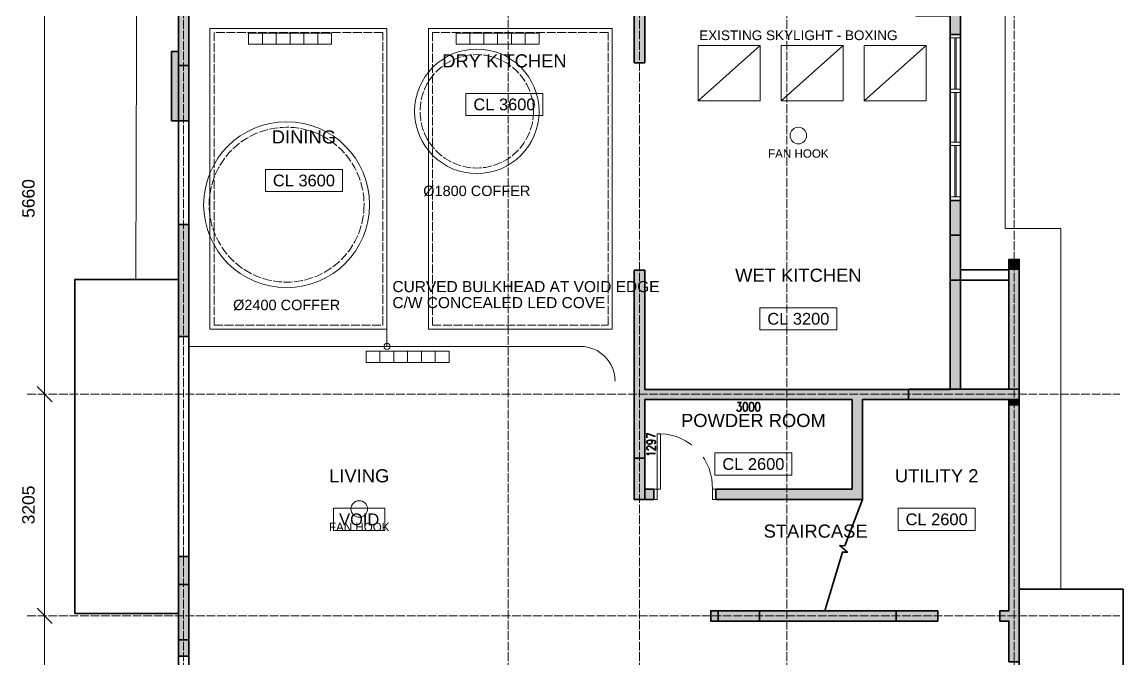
# Model space of a CAD drawing. Header units: millimetres. Extents: x 5 to 415, y 5 to 292.
# Drawn here: x 92.7 to 251.9, y 101.3 to 193.4 of the extents above; entities that cross this region are included whole.
import ezdxf
from ezdxf.enums import TextEntityAlignment as Align

# ---------------------------------------------------------------- set-up
doc = ezdxf.new("R2010")
doc.units = ezdxf.units.MM
doc.linetypes.add('DASHED', pattern=[1.524, 1.27, -0.254])
for name, color, linetype, lineweight in [('A-DOOR', 7, 'CONTINUOUS', 18), ('A-GRID', 8, 'DASHED', 13), ('A-WALL', 250, 'CONTINUOUS', 35), ('A-WALL-FILL', 250, 'CONTINUOUS', 0), ('A-WIND', 7, 'CONTINUOUS', 13), ('I-CEIL', 7, 'CONTINUOUS', 18), ('I-CEIL-COVE', 1, 'DASHED', 18), ('I-DIM', 5, 'CONTINUOUS', 13), ('I-NOTE', 1, 'CONTINUOUS', 13), ('I-ROOM', 7, 'CONTINUOUS', 13)]:
    doc.layers.add(name, color=color, linetype=linetype, lineweight=lineweight)
doc.styles.get("Standard").update_dxf_attribs({"font": 'arial.ttf'})

msp = doc.modelspace()

# ---------------------------------------------------------------- hatches: boundary and pattern name
at = {"layer": 'A-WALL-FILL', "true_color": 0x4d4d4d}
h = msp.add_hatch(color=7, dxfattribs=at)
h.dxf.hatch_style = 1
h.paths.add_polyline_path([(116.85, 200.17), (115.35, 200.17), (116.85, 189.13), (116.85, 200.17)])
h = msp.add_hatch(color=7, dxfattribs=at)
h.dxf.hatch_style = 1
h.paths.add_polyline_path([(115.35, 200.17), (116.85, 189.13), (115.35, 189.13), (115.35, 200.17)])
h = msp.add_hatch(color=7, dxfattribs=at)
h.dxf.hatch_style = 1
h.paths.add_polyline_path([(182.78, 198.53), (181.28, 198.53), (182.78, 187.53), (182.78, 198.53)])
h = msp.add_hatch(color=7, dxfattribs=at)
h.dxf.hatch_style = 1
h.paths.add_polyline_path([(181.28, 198.53), (182.78, 187.53), (181.28, 187.53), (181.28, 198.53)])
h = msp.add_hatch(color=7, dxfattribs=at)
h.dxf.hatch_style = 1
h.paths.add_polyline_path([(228.47, 194.33), (226.97, 194.33), (228.47, 191.63), (228.47, 194.33)])
h = msp.add_hatch(color=7, dxfattribs=at)
h.dxf.hatch_style = 1
h.paths.add_polyline_path([(226.97, 194.33), (228.47, 191.63), (226.97, 191.63), (226.97, 194.33)])
h = msp.add_hatch(color=7, dxfattribs=at)
h.dxf.hatch_style = 1
h.paths.add_polyline_path([(115.35, 189.13), (114.35, 189.13), (115.35, 179.13), (115.35, 189.13)])
h = msp.add_hatch(color=7, dxfattribs=at)
h.dxf.hatch_style = 1
h.paths.add_polyline_path([(114.35, 189.13), (115.35, 179.13), (114.35, 179.13), (114.35, 189.13)])
h = msp.add_hatch(color=7, dxfattribs=at)
h.dxf.hatch_style = 1
h.paths.add_polyline_path([(116.85, 189.13), (115.35, 189.13), (116.85, 179.13), (116.85, 189.13)])
h = msp.add_hatch(color=7, dxfattribs=at)
h.dxf.hatch_style = 1
h.paths.add_polyline_path([(115.35, 189.13), (116.85, 179.13), (115.35, 179.13), (115.35, 189.13)])
h = msp.add_hatch(color=7, dxfattribs=at)
h.dxf.hatch_style = 1
h.paths.add_polyline_path([(116.85, 179.13), (116.85, 187.13), (115.35, 179.13), (116.85, 179.13)])
h = msp.add_hatch(color=7, dxfattribs=at)
h.dxf.hatch_style = 1
h.paths.add_polyline_path([(116.85, 187.13), (115.35, 179.13), (115.35, 187.13), (116.85, 187.13)])
h = msp.add_hatch(color=7, dxfattribs=at)
h.dxf.hatch_style = 1
h.paths.add_polyline_path([(228.47, 167.62), (226.97, 167.62), (228.47, 162.58), (228.47, 167.62)])
h = msp.add_hatch(color=7, dxfattribs=at)
h.dxf.hatch_style = 1
h.paths.add_polyline_path([(226.97, 167.62), (228.47, 162.58), (226.97, 162.58), (226.97, 167.62)])
h = msp.add_hatch(color=7, dxfattribs=at)
h.dxf.hatch_style = 1
h.paths.add_polyline_path([(116.85, 164.12), (115.35, 164.12), (116.85, 147.92), (116.85, 164.12)])
h = msp.add_hatch(color=7, dxfattribs=at)
h.dxf.hatch_style = 1
h.paths.add_polyline_path([(115.35, 164.12), (116.85, 147.92), (115.35, 147.92), (115.35, 164.12)])
h = msp.add_hatch(color=7, dxfattribs=at)
h.dxf.hatch_style = 1
h.paths.add_polyline_path([(228.47, 162.58), (226.97, 162.58), (228.47, 156.08), (228.47, 162.58)])
h = msp.add_hatch(color=7, dxfattribs=at)
h.dxf.hatch_style = 1
h.paths.add_polyline_path([(226.97, 162.58), (228.47, 156.08), (226.97, 156.08), (226.97, 162.58)])
h = msp.add_hatch(color=7, dxfattribs=at)
h.dxf.hatch_style = 1
h.paths.add_polyline_path([(236.95, 159.08), (235.45, 159.08), (236.95, 157.58), (236.95, 159.08)])
h = msp.add_hatch(color=7, dxfattribs=at)
h.dxf.hatch_style = 1
h.paths.add_polyline_path([(235.45, 159.08), (236.95, 157.58), (235.45, 157.58), (235.45, 159.08)])
h = msp.add_hatch(color=7, dxfattribs=at)
h.dxf.hatch_style = 1
h.paths.add_polyline_path([(182.78, 157.52), (181.28, 157.52), (182.78, 151.82), (182.78, 157.52)])
h = msp.add_hatch(color=7, dxfattribs=at)
h.dxf.hatch_style = 1
h.paths.add_polyline_path([(181.28, 157.52), (182.78, 151.82), (181.28, 151.82), (181.28, 157.52)])
h = msp.add_hatch(color=7, dxfattribs=at)
h.dxf.hatch_style = 1
h.paths.add_polyline_path([(228.47, 156.08), (226.97, 156.08), (228.47, 140.32), (228.47, 156.08)])
h = msp.add_hatch(color=7, dxfattribs=at)
h.dxf.hatch_style = 1
h.paths.add_polyline_path([(226.97, 156.08), (228.47, 140.32), (226.97, 140.32), (226.97, 156.08)])
h = msp.add_hatch(color=7, dxfattribs=at)
h.dxf.hatch_style = 1
h.paths.add_polyline_path([(236.95, 157.58), (235.45, 157.58), (236.95, 140.32), (236.95, 157.58)])
h = msp.add_hatch(color=7, dxfattribs=at)
h.dxf.hatch_style = 1
h.paths.add_polyline_path([(235.45, 157.58), (236.95, 140.32), (235.45, 140.32), (235.45, 157.58)])
h = msp.add_hatch(color=7, dxfattribs=at)
h.dxf.hatch_style = 1
h.paths.add_polyline_path([(182.78, 151.82), (181.28, 151.82), (182.78, 140.3), (182.78, 151.82)])
h = msp.add_hatch(color=7, dxfattribs=at)
h.dxf.hatch_style = 1
h.paths.add_polyline_path([(181.28, 151.82), (182.78, 140.3), (181.28, 140.3), (181.28, 151.82)])
h = msp.add_hatch(color=7, dxfattribs=at)
h.dxf.hatch_style = 1
h.paths.add_polyline_path([(236.95, 140.3), (181.28, 140.3), (236.95, 138.82), (236.95, 140.3)])
h = msp.add_hatch(color=7, dxfattribs=at)
h.dxf.hatch_style = 1
h.paths.add_polyline_path([(181.28, 140.3), (236.95, 138.82), (181.28, 138.82), (181.28, 140.3)])
h = msp.add_hatch(color=7, dxfattribs=at)
h.dxf.hatch_style = 1
h.paths.add_polyline_path([(236.95, 140.32), (220.95, 140.32), (236.95, 138.82), (236.95, 140.32)])
h = msp.add_hatch(color=7, dxfattribs=at)
h.dxf.hatch_style = 1
h.paths.add_polyline_path([(220.95, 140.32), (236.95, 138.82), (220.95, 138.82), (220.95, 140.32)])
h = msp.add_hatch(color=7, dxfattribs=at)
h.dxf.hatch_style = 1
h.paths.add_polyline_path([(236.95, 140.32), (226.97, 140.32), (236.95, 140.3), (236.95, 140.32)])
h = msp.add_hatch(color=7, dxfattribs=at)
h.dxf.hatch_style = 1
h.paths.add_polyline_path([(226.97, 140.32), (236.95, 140.3), (226.97, 140.3), (226.97, 140.32)])
h = msp.add_hatch(color=7, dxfattribs=at)
h.dxf.hatch_style = 1
h.paths.add_polyline_path([(182.78, 138.82), (181.28, 138.82), (182.78, 125.86), (182.78, 138.82)])
h = msp.add_hatch(color=7, dxfattribs=at)
h.dxf.hatch_style = 1
h.paths.add_polyline_path([(181.28, 138.82), (182.78, 125.86), (181.28, 125.86), (181.28, 138.82)])
h = msp.add_hatch(color=7, dxfattribs=at)
h.dxf.hatch_style = 1
h.paths.add_polyline_path([(214.27, 138.82), (212.77, 138.82), (214.27, 125.86), (214.27, 138.82)])
h = msp.add_hatch(color=7, dxfattribs=at)
h.dxf.hatch_style = 1
h.paths.add_polyline_path([(212.77, 138.82), (214.27, 125.86), (212.77, 125.86), (212.77, 138.82)])
h = msp.add_hatch(color=7, dxfattribs=at)
h.dxf.hatch_style = 1
h.paths.add_polyline_path([(236.95, 138.82), (235.45, 138.82), (236.95, 138.06), (236.95, 138.82)])
h = msp.add_hatch(color=7, dxfattribs=at)
h.dxf.hatch_style = 1
h.paths.add_polyline_path([(235.45, 138.82), (236.95, 138.06), (235.45, 138.06), (235.45, 138.82)])
h = msp.add_hatch(color=7, dxfattribs=at)
h.dxf.hatch_style = 1
h.paths.add_polyline_path([(236.95, 138.06), (235.45, 138.06), (236.95, 111.39), (236.95, 138.06)])
h = msp.add_hatch(color=7, dxfattribs=at)
h.dxf.hatch_style = 1
h.paths.add_polyline_path([(235.45, 138.06), (236.95, 111.39), (235.45, 111.39), (235.45, 138.06)])
h = msp.add_hatch(color=7, dxfattribs=at)
h.dxf.hatch_style = 1
h.paths.add_polyline_path([(181.28, 124.36), (182.78, 124.36), (181.28, 130.36), (181.28, 124.36)])
h = msp.add_hatch(color=7, dxfattribs=at)
h.dxf.hatch_style = 1
h.paths.add_polyline_path([(182.78, 124.36), (181.28, 130.36), (182.78, 130.36), (182.78, 124.36)])
h = msp.add_hatch(color=7, dxfattribs=at)
h.dxf.hatch_style = 1
h.paths.add_polyline_path([(184.08, 125.86), (181.28, 125.86), (184.08, 124.36), (184.08, 125.86)])
h = msp.add_hatch(color=7, dxfattribs=at)
h.dxf.hatch_style = 1
h.paths.add_polyline_path([(181.28, 125.86), (184.08, 124.36), (181.28, 124.36), (181.28, 125.86)])
h = msp.add_hatch(color=7, dxfattribs=at)
h.dxf.hatch_style = 1
h.paths.add_polyline_path([(214.27, 125.86), (193.08, 125.86), (214.27, 124.36), (214.27, 125.86)])
h = msp.add_hatch(color=7, dxfattribs=at)
h.dxf.hatch_style = 1
h.paths.add_polyline_path([(193.08, 125.86), (214.27, 124.36), (193.08, 124.36), (193.08, 125.86)])
h = msp.add_hatch(color=7, dxfattribs=at)
h.dxf.hatch_style = 1
h.paths.add_polyline_path([(116.85, 116.13), (115.35, 116.13), (116.85, 107.89), (116.85, 116.13)])
h = msp.add_hatch(color=7, dxfattribs=at)
h.dxf.hatch_style = 1
h.paths.add_polyline_path([(115.35, 116.13), (116.85, 107.89), (115.35, 107.89), (115.35, 116.13)])
h = msp.add_hatch(color=7, dxfattribs=at)
h.dxf.hatch_style = 1
h.paths.add_polyline_path([(116.85, 104.09), (116.85, 112.09), (115.35, 104.09), (116.85, 104.09)])
h = msp.add_hatch(color=7, dxfattribs=at)
h.dxf.hatch_style = 1
h.paths.add_polyline_path([(116.85, 112.09), (115.35, 104.09), (115.35, 112.09), (116.85, 112.09)])
h = msp.add_hatch(color=7, dxfattribs=at)
h.dxf.hatch_style = 1
h.paths.add_polyline_path([(236.95, 111.39), (235.45, 111.39), (236.95, 108.29), (236.95, 111.39)])
h = msp.add_hatch(color=7, dxfattribs=at)
h.dxf.hatch_style = 1
h.paths.add_polyline_path([(235.45, 111.39), (236.95, 108.29), (235.45, 108.29), (235.45, 111.39)])
h = msp.add_hatch(color=7, dxfattribs=at)
h.dxf.hatch_style = 1
h.paths.add_polyline_path([(225.15, 108.29), (192.34, 108.29), (225.15, 106.79), (225.15, 108.29)])
h = msp.add_hatch(color=7, dxfattribs=at)
h.dxf.hatch_style = 1
h.paths.add_polyline_path([(192.34, 108.29), (225.15, 106.79), (192.34, 106.79), (192.34, 108.29)])
h = msp.add_hatch(color=7, dxfattribs=at)
h.dxf.hatch_style = 1
h.paths.add_polyline_path([(199.4, 106.79), (199.4, 108.29), (193.4, 106.79), (199.4, 106.79)])
h = msp.add_hatch(color=7, dxfattribs=at)
h.dxf.hatch_style = 1
h.paths.add_polyline_path([(199.4, 108.29), (193.4, 106.79), (193.4, 108.29), (199.4, 108.29)])
h = msp.add_hatch(color=7, dxfattribs=at)
h.dxf.hatch_style = 1
h.paths.add_polyline_path([(225.15, 106.79), (225.15, 108.29), (219.15, 106.79), (225.15, 106.79)])
h = msp.add_hatch(color=7, dxfattribs=at)
h.dxf.hatch_style = 1
h.paths.add_polyline_path([(225.15, 108.29), (219.15, 106.79), (219.15, 108.29), (225.15, 108.29)])
h = msp.add_hatch(color=7, dxfattribs=at)
h.dxf.hatch_style = 1
h.paths.add_polyline_path([(236.95, 108.29), (234.15, 108.29), (236.95, 106.79), (236.95, 108.29)])
h = msp.add_hatch(color=7, dxfattribs=at)
h.dxf.hatch_style = 1
h.paths.add_polyline_path([(234.15, 108.29), (236.95, 106.79), (234.15, 106.79), (234.15, 108.29)])
h = msp.add_hatch(color=7, dxfattribs=at)
h.dxf.hatch_style = 1
h.paths.add_polyline_path([(116.85, 107.89), (115.35, 107.89), (116.85, 101.73), (116.85, 107.89)])
h = msp.add_hatch(color=7, dxfattribs=at)
h.dxf.hatch_style = 1
h.paths.add_polyline_path([(115.35, 107.89), (116.85, 101.73), (115.35, 101.73), (115.35, 107.89)])
h = msp.add_hatch(color=7, dxfattribs=at)
h.dxf.hatch_style = 1
h.paths.add_polyline_path([(236.95, 106.79), (235.45, 106.79), (236.95, 100.89), (236.95, 106.79)])
h = msp.add_hatch(color=7, dxfattribs=at)
h.dxf.hatch_style = 1
h.paths.add_polyline_path([(235.45, 106.79), (236.95, 100.89), (235.45, 100.89), (235.45, 106.79)])

# ---------------------------------------------------------------- linework, layer by layer
at = {"layer": 'A-DOOR'}
for points in [[(228.47, 191.63), (228.47, 167.62), (226.97, 167.62), (226.97, 191.63), (228.47, 191.63)], [(228.47, 191.13), (228.47, 191.63), (226.97, 191.63), (226.97, 191.13), (228.47, 191.13)], [(227.61, 183.71), (227.61, 191.13)], [(227.81, 183.71), (227.81, 191.13)], [(228.47, 183.21), (228.47, 183.71), (226.97, 183.71), (226.97, 183.21), (228.47, 183.21)], [(227.61, 176.04), (227.61, 183.21)], [(227.81, 176.04), (227.81, 183.21)], [(228.47, 175.54), (228.47, 176.04), (226.97, 176.04), (226.97, 175.54), (228.47, 175.54)], [(227.61, 168.12), (227.61, 175.54)], [(227.81, 168.12), (227.81, 175.54)], [(228.47, 167.62), (228.47, 168.12), (226.97, 168.12), (226.97, 167.62), (228.47, 167.62)], [(184.58, 125.86), (185.08, 125.86), (185.08, 133.86), (184.58, 133.86), (184.58, 125.86)], [(189.6, 132.22), (189.34, 132.42), (188.7, 132.84), (188.02, 133.18), (187.32, 133.46), (186.58, 133.66), (185.84, 133.8), (185.08, 133.86)], [(192.58, 125.86), (192.56, 126.62), (192.48, 127.38), (192.32, 128.12), (192.1, 128.84), (191.78, 129.54), (191.42, 130.22), (191.24, 130.48)], [(184.08, 124.36), (184.58, 124.36), (184.58, 125.86), (184.08, 125.86), (184.08, 124.36)], [(192.58, 124.36), (193.08, 124.36), (193.08, 125.86), (192.58, 125.86), (192.58, 124.36)]]:
    msp.add_lwpolyline(points, dxfattribs=at)
at = {"layer": 'A-GRID'}
for p, q in [((116.1, 37), (116.1, 272)), ((163.04, 37), (163.04, 272)), ((182.04, 37), (182.04, 272)), ((203.34, 37), (203.34, 272)), ((236.2, 37), (236.2, 272)), ((93.5, 139.6), (251.5, 139.6)), ((93.5, 107.55), (251.5, 107.55))]:
    msp.add_line(p, q, dxfattribs=at)
at = {"layer": 'A-WALL'}
for points in [[(226.97, 209.73), (226.97, 199.63), (221.97, 199.63), (221.97, 195.83), (221.97, 194.33), (226.97, 194.33), (226.97, 191.63), (228.47, 191.63), (228.47, 209.73), (226.97, 209.73)], [(115.35, 179.13), (116.85, 179.13), (116.85, 200.17), (125.85, 200.17), (125.85, 203.67), (115.35, 203.67), (115.35, 179.13), (116.85, 179.13)], [(181.28, 195.43), (181.28, 187.53), (182.78, 187.53), (182.78, 194.33), (182.78, 196.93)], [(182.78, 189.33), (182.78, 194.33)], [(226.97, 191.63), (228.47, 191.63), (228.47, 167.62), (226.97, 167.62), (226.97, 191.63)], [(115.35, 179.13), (115.35, 189.13), (114.35, 189.13), (114.35, 179.13), (115.35, 179.13)], [(116.85, 187.13), (116.85, 179.13), (115.35, 179.13), (115.35, 187.13), (116.85, 187.13)], [(115.35, 164.12), (116.85, 164.12), (116.85, 179.13), (115.35, 179.13), (115.35, 164.12)], [(235.45, 157.58), (235.45, 159.08), (236.95, 159.08), (236.95, 138.06), (235.45, 138.06), (235.45, 138.82), (214.27, 138.82), (214.27, 124.36), (212.77, 124.36), (193.08, 124.36), (193.08, 125.86), (212.77, 125.86), (212.77, 138.82), (182.78, 138.82), (182.78, 125.86), (184.08, 125.86), (184.08, 124.36), (181.28, 124.36), (181.28, 157.52), (182.78, 157.52), (182.78, 151.82), (182.78, 140.3), (226.97, 140.3), (226.97, 167.62)], [(228.47, 157.58), (228.47, 167.62)], [(116.85, 147.92), (115.35, 147.92), (115.35, 164.12), (116.85, 164.12), (116.85, 147.92)], [(228.47, 162.58), (228.47, 156.08), (226.97, 156.08), (226.97, 162.58), (228.47, 162.58)], [(100.35, 107.89), (115.35, 107.89), (115.35, 156.18), (100.35, 156.18), (100.35, 107.89)], [(235.45, 157.58), (228.47, 157.58), (228.47, 140.32), (235.45, 140.32), (235.45, 157.58)], [(228.47, 156.08), (235.45, 156.08), (235.45, 157.58), (228.47, 157.58), (228.47, 156.08)], [(116.85, 116.13), (115.35, 116.13), (115.35, 147.92), (116.85, 147.92), (116.85, 116.13)], [(236.95, 140.32), (220.95, 140.32), (220.95, 138.82), (236.95, 138.82), (236.95, 140.32)], [(196.22, 138.4), (196.7, 138.4), (196.44, 137.92), (196.58, 137.92), (196.66, 137.86), (196.7, 137.8), (196.74, 137.62), (196.74, 137.5), (196.7, 137.32), (196.62, 137.2), (196.48, 137.14), (196.34, 137.14), (196.22, 137.2), (196.16, 137.26), (196.12, 137.38)], [(197.28, 138.4), (197.16, 138.34), (197.06, 138.16), (197.02, 137.86), (197.02, 137.68), (197.06, 137.38), (197.16, 137.2), (197.28, 137.14), (197.38, 137.14), (197.5, 137.2), (197.6, 137.38), (197.64, 137.68), (197.64, 137.86), (197.6, 138.16), (197.5, 138.34), (197.38, 138.4), (197.28, 138.4)], [(198.18, 138.4), (198.04, 138.34), (197.96, 138.16), (197.92, 137.86), (197.92, 137.68), (197.96, 137.38), (198.04, 137.2), (198.18, 137.14), (198.26, 137.14), (198.4, 137.2), (198.5, 137.38), (198.54, 137.68), (198.54, 137.86), (198.5, 138.16), (198.4, 138.34), (198.26, 138.4), (198.18, 138.4)], [(199.08, 138.4), (198.94, 138.34), (198.84, 138.16), (198.8, 137.86), (198.8, 137.68), (198.84, 137.38), (198.94, 137.2), (199.08, 137.14), (199.16, 137.14), (199.3, 137.2), (199.38, 137.38), (199.42, 137.68), (199.42, 137.86), (199.38, 138.16), (199.3, 138.34), (199.16, 138.4), (199.08, 138.4)], [(235.45, 100.89), (235.45, 106.79), (234.15, 106.79), (234.15, 108.29), (235.45, 108.29), (235.45, 138.06), (236.95, 138.06), (236.95, 100.89), (235.45, 100.89)], [(183.08, 133.28), (183.08, 133.9), (184.32, 133.46)], [(183.5, 132.96), (183.68, 132.92), (183.8, 132.84), (183.86, 132.7), (183.86, 132.66), (183.8, 132.52), (183.68, 132.44), (183.5, 132.38), (183.44, 132.38), (183.26, 132.44), (183.14, 132.52), (183.08, 132.66), (183.08, 132.7), (183.14, 132.84), (183.26, 132.92), (183.5, 132.96), (183.8, 132.96), (184.08, 132.92), (184.26, 132.84), (184.32, 132.7), (184.32, 132.6), (184.26, 132.48), (184.14, 132.44)], [(183.38, 131.54), (183.32, 131.54), (183.2, 131.58), (183.14, 131.62), (183.08, 131.72), (183.08, 131.9), (183.14, 131.98), (183.2, 132.02), (183.32, 132.08), (183.44, 132.08), (183.56, 132.02), (183.74, 131.94), (184.32, 131.5), (184.32, 132.12)], [(183.32, 130.78), (183.26, 130.86), (183.08, 131), (184.32, 131)], [(181.28, 124.36), (181.28, 130.36), (182.78, 130.36), (182.78, 124.36), (181.28, 124.36)], [(208.81, 108.29), (211.37, 116.76), (212.09, 116.74), (210.99, 117.7), (211.71, 117.68), (214.27, 124.36)], [(116.85, 101.73), (115.35, 101.73), (115.35, 116.13), (116.85, 116.13), (116.85, 101.73)], [(116.85, 112.09), (116.85, 104.09), (115.35, 104.09), (115.35, 112.09), (116.85, 112.09)], [(236.95, 73.59), (236.95, 111.39), (251.95, 111.39), (251.95, 63.79), (236.95, 63.79), (236.95, 72.09)], [(225.15, 108.29), (192.34, 108.29), (192.34, 106.79), (225.15, 106.79), (225.15, 108.29)], [(199.4, 106.79), (193.4, 106.79), (193.4, 108.29), (199.4, 108.29), (199.4, 106.79)], [(225.15, 106.79), (219.15, 106.79), (219.15, 108.29), (225.15, 108.29), (225.15, 106.79)], [(115.35, 71.73), (116.85, 71.73), (116.85, 101.73), (115.35, 101.73), (115.35, 71.73)]]:
    msp.add_lwpolyline(points, dxfattribs=at)
at = {"layer": 'A-WIND'}
for points in [[(118.35, 244.64), (118.35, 206.67), (115.35, 206.67), (109.35, 206.67), (109.17, 156.18), (115.35, 156.18)], [(236.95, 111.39), (242.95, 111.39), (242.95, 157.58), (242.95, 163.58), (234.91, 163.58), (234.91, 209.47), (228.47, 209.47)], [(182.78, 198.53), (182.78, 187.53), (181.28, 187.53), (181.28, 198.53), (182.78, 198.53)]]:
    msp.add_lwpolyline(points, dxfattribs=at)
at = {"layer": 'I-CEIL', "color": 3}
for p, q in [((127.5, 190.2), (127.5, 191.8)), ((129.5, 190.2), (129.5, 191.8)), ((131.5, 190.2), (131.5, 191.8)), ((133.5, 190.2), (133.5, 191.8)), ((135.5, 190.2), (135.5, 191.8)), ((157.5, 190.2), (157.5, 191.8)), ((159.5, 190.2), (159.5, 191.8)), ((161.5, 190.2), (161.5, 191.8)), ((163.5, 190.2), (163.5, 191.8)), ((165.5, 190.2), (165.5, 191.8)), ((144.5, 144.2), (144.5, 145.8)), ((146.5, 144.2), (146.5, 145.8)), ((148.5, 144.2), (148.5, 145.8)), ((150.5, 144.2), (150.5, 145.8)), ((152.5, 144.2), (152.5, 145.8))]:
    msp.add_line(p, q, dxfattribs=at)
at = {"layer": 'I-CEIL'}
for p, q in [((190.5, 182), (199.5, 190)), ((202.5, 182), (211.5, 190)), ((214.5, 182), (223.5, 190))]:
    msp.add_line(p, q, dxfattribs=at)
for points in [[(119.9, 149), (145.5, 149), (145.5, 192.5), (119.9, 192.5)], [(151.5, 149), (178.1, 149), (178.1, 192.5), (151.5, 192.5)], [(190.5, 182), (199.5, 182), (199.5, 190), (190.5, 190)], [(202.5, 182), (211.5, 182), (211.5, 190), (202.5, 190)], [(214.5, 182), (223.5, 182), (223.5, 190), (214.5, 190)]]:
    msp.add_lwpolyline(points, close=True, dxfattribs=at)
at = {"layer": 'I-CEIL', "color": 3}
for points in [[(125.5, 190.2), (137.5, 190.2), (137.5, 191.8), (125.5, 191.8)], [(155.5, 190.2), (167.5, 190.2), (167.5, 191.8), (155.5, 191.8)], [(142.5, 144.2), (154.5, 144.2), (154.5, 145.8), (142.5, 145.8)]]:
    msp.add_lwpolyline(points, close=True, dxfattribs=at)
at = {"layer": 'I-CEIL'}
msp.add_lwpolyline([(117, 146.5), (173.5, 146.5)], dxfattribs=at)
for centre, radius in [((158.5, 180.5), 9), ((131, 167), 12), ((205, 177), 1.2), ((141.5, 123), 1.2)]:
    msp.add_circle(centre, radius, dxfattribs=at)
msp.add_arc((173.5, 141.5), 5, 0, 90, dxfattribs=at)
at = {"layer": 'I-CEIL-COVE', "color": 1}
for points in [[(120.5, 149.6), (144.9, 149.6), (144.9, 191.9), (120.5, 191.9)], [(152.1, 149.6), (177.5, 149.6), (177.5, 191.9), (152.1, 191.9)]]:
    msp.add_lwpolyline(points, close=True, dxfattribs=at)
for centre, radius in [((158.5, 180.5), 8.2), ((131, 167), 11.2)]:
    msp.add_circle(centre, radius, dxfattribs=at)
at = {"layer": 'I-DIM'}
for p, q in [((96, 138.1), (96, 197.7)), ((97.1, 138.5), (94.9, 140.7)), ((97.1, 138.5), (94.9, 140.7)), ((96, 106.05), (96, 141.1)), ((97.1, 106.45), (94.9, 108.65)), ((97.1, 106.45), (94.9, 108.65)), ((96, 62.35), (96, 109.05))]:
    msp.add_line(p, q, dxfattribs=at)
at = {"layer": 'I-NOTE', "color": 1}
msp.add_line((145.5, 146.5), (145.5, 154), dxfattribs=at)
for points in [[(156.93, 179.9), (168.07, 179.9), (168.07, 183.1), (156.93, 183.1)], [(127.92, 168.9), (139.07, 168.9), (139.07, 172.1), (127.92, 172.1)], [(199.43, 148.9), (210.57, 148.9), (210.57, 152.1), (199.43, 152.1)], [(192.93, 127.9), (204.07, 127.9), (204.07, 131.1), (192.93, 131.1)], [(137.8, 119.9), (145.2, 119.9), (145.2, 123.1), (137.8, 123.1)], [(219.43, 119.9), (230.57, 119.9), (230.57, 123.1), (219.43, 123.1)]]:
    msp.add_lwpolyline(points, close=True, dxfattribs=at)
msp.add_circle((145.5, 146.5), 0.45, dxfattribs=at)

# ---------------------------------------------------------------- texts
at = {"layer": 'I-DIM'}
for s, p in [('5660', (95.1, 167.9)), ('3205', (95.1, 123.58))]:
    msp.add_text(s, height=1.8, rotation=90, dxfattribs=at).set_placement(p, align=Align.BOTTOM_CENTER)
at = {"layer": 'I-NOTE', "color": 1}
for s, height, p in [('EXISTING SKYLIGHT - BOXING', 1.4, (205, 191.5)), ('CL 3600', 1.7, (162.5, 181.5)), ('FAN HOOK', 1.2, (205, 174.4)), ('CL 3600', 1.7, (133.5, 170.5)), ('Ø1800 COFFER', 1.5, (158.5, 169)), ('Ø2400 COFFER', 1.5, (131, 152.5)), ('CL 3200', 1.7, (205, 150.5)), ('CL 2600', 1.7, (198.5, 129.5)), ('FAN HOOK', 1.2, (141.5, 120.4)), ('VOID', 1.7, (141.5, 121.5)), ('CL 2600', 1.7, (225, 121.5))]:
    msp.add_text(s, height=height, dxfattribs=at).set_placement(p, align=Align.MIDDLE_CENTER)
for s, p in [('CURVED BULKHEAD AT VOID EDGE', (146.3, 155.16)), ('C/W CONCEALED LED COVE', (146.3, 152.84))]:
    msp.add_text(s, height=1.6, dxfattribs=at).set_placement(p, align=Align.MIDDLE_LEFT)
at = {"layer": 'I-ROOM'}
for s, p in [('DRY KITCHEN', (162.5, 187.8)), ('DINING', (133.5, 176.8)), ('WET KITCHEN', (205, 156.8)), ('POWDER ROOM', (198.5, 135.8)), ('LIVING', (141.5, 127.8)), ('UTILITY 2', (225, 127.8)), ('STAIRCASE', (207.5, 119.8))]:
    msp.add_text(s, height=1.9, dxfattribs=at).set_placement(p, align=Align.MIDDLE_CENTER)

doc.saveas('drawing.dxf')
